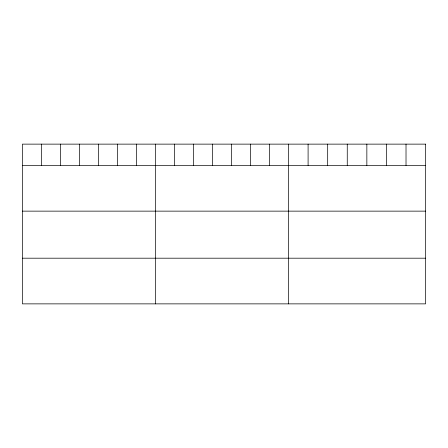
<?xml version="1.0" encoding="UTF-8"?>
<svg xmlns="http://www.w3.org/2000/svg" width="448" height="448" viewBox="0 0 448 448"><rect width="100%" height="100%" fill="white"/><g stroke="black" fill="none" stroke-linecap="round" stroke-linejoin="round"><path stroke-width="0.67" d="M22.4 165.463L425.6 165.463M22.4 211.137L425.6 211.137M22.4 258.194L425.6 258.194M406.017 144.133L406.017 165.463M386.434 144.133L386.434 165.463M366.85 144.133L366.85 165.463M347.262 144.133L347.262 165.463M327.678 144.133L327.678 165.463M308.095 144.133L308.095 165.463M288.512 144.133L288.512 303.867M269.506 144.133L269.506 165.463M250.494 144.133L250.494 165.463M231.487 144.133L231.487 165.463M212.481 144.133L212.481 165.463M193.474 144.133L193.474 165.463M174.462 144.133L174.462 165.463M155.456 144.133L155.456 303.867M136.45 144.133L136.45 165.463M117.438 144.133L117.438 165.463M98.431 144.133L98.431 165.463M79.425 144.133L79.425 165.463M60.418 144.133L60.418 165.463M41.406 144.133L41.406 165.463M425.6 144.133L22.4 144.133L22.4 303.867L425.6 303.867L425.6 144.133"/></g></svg>
